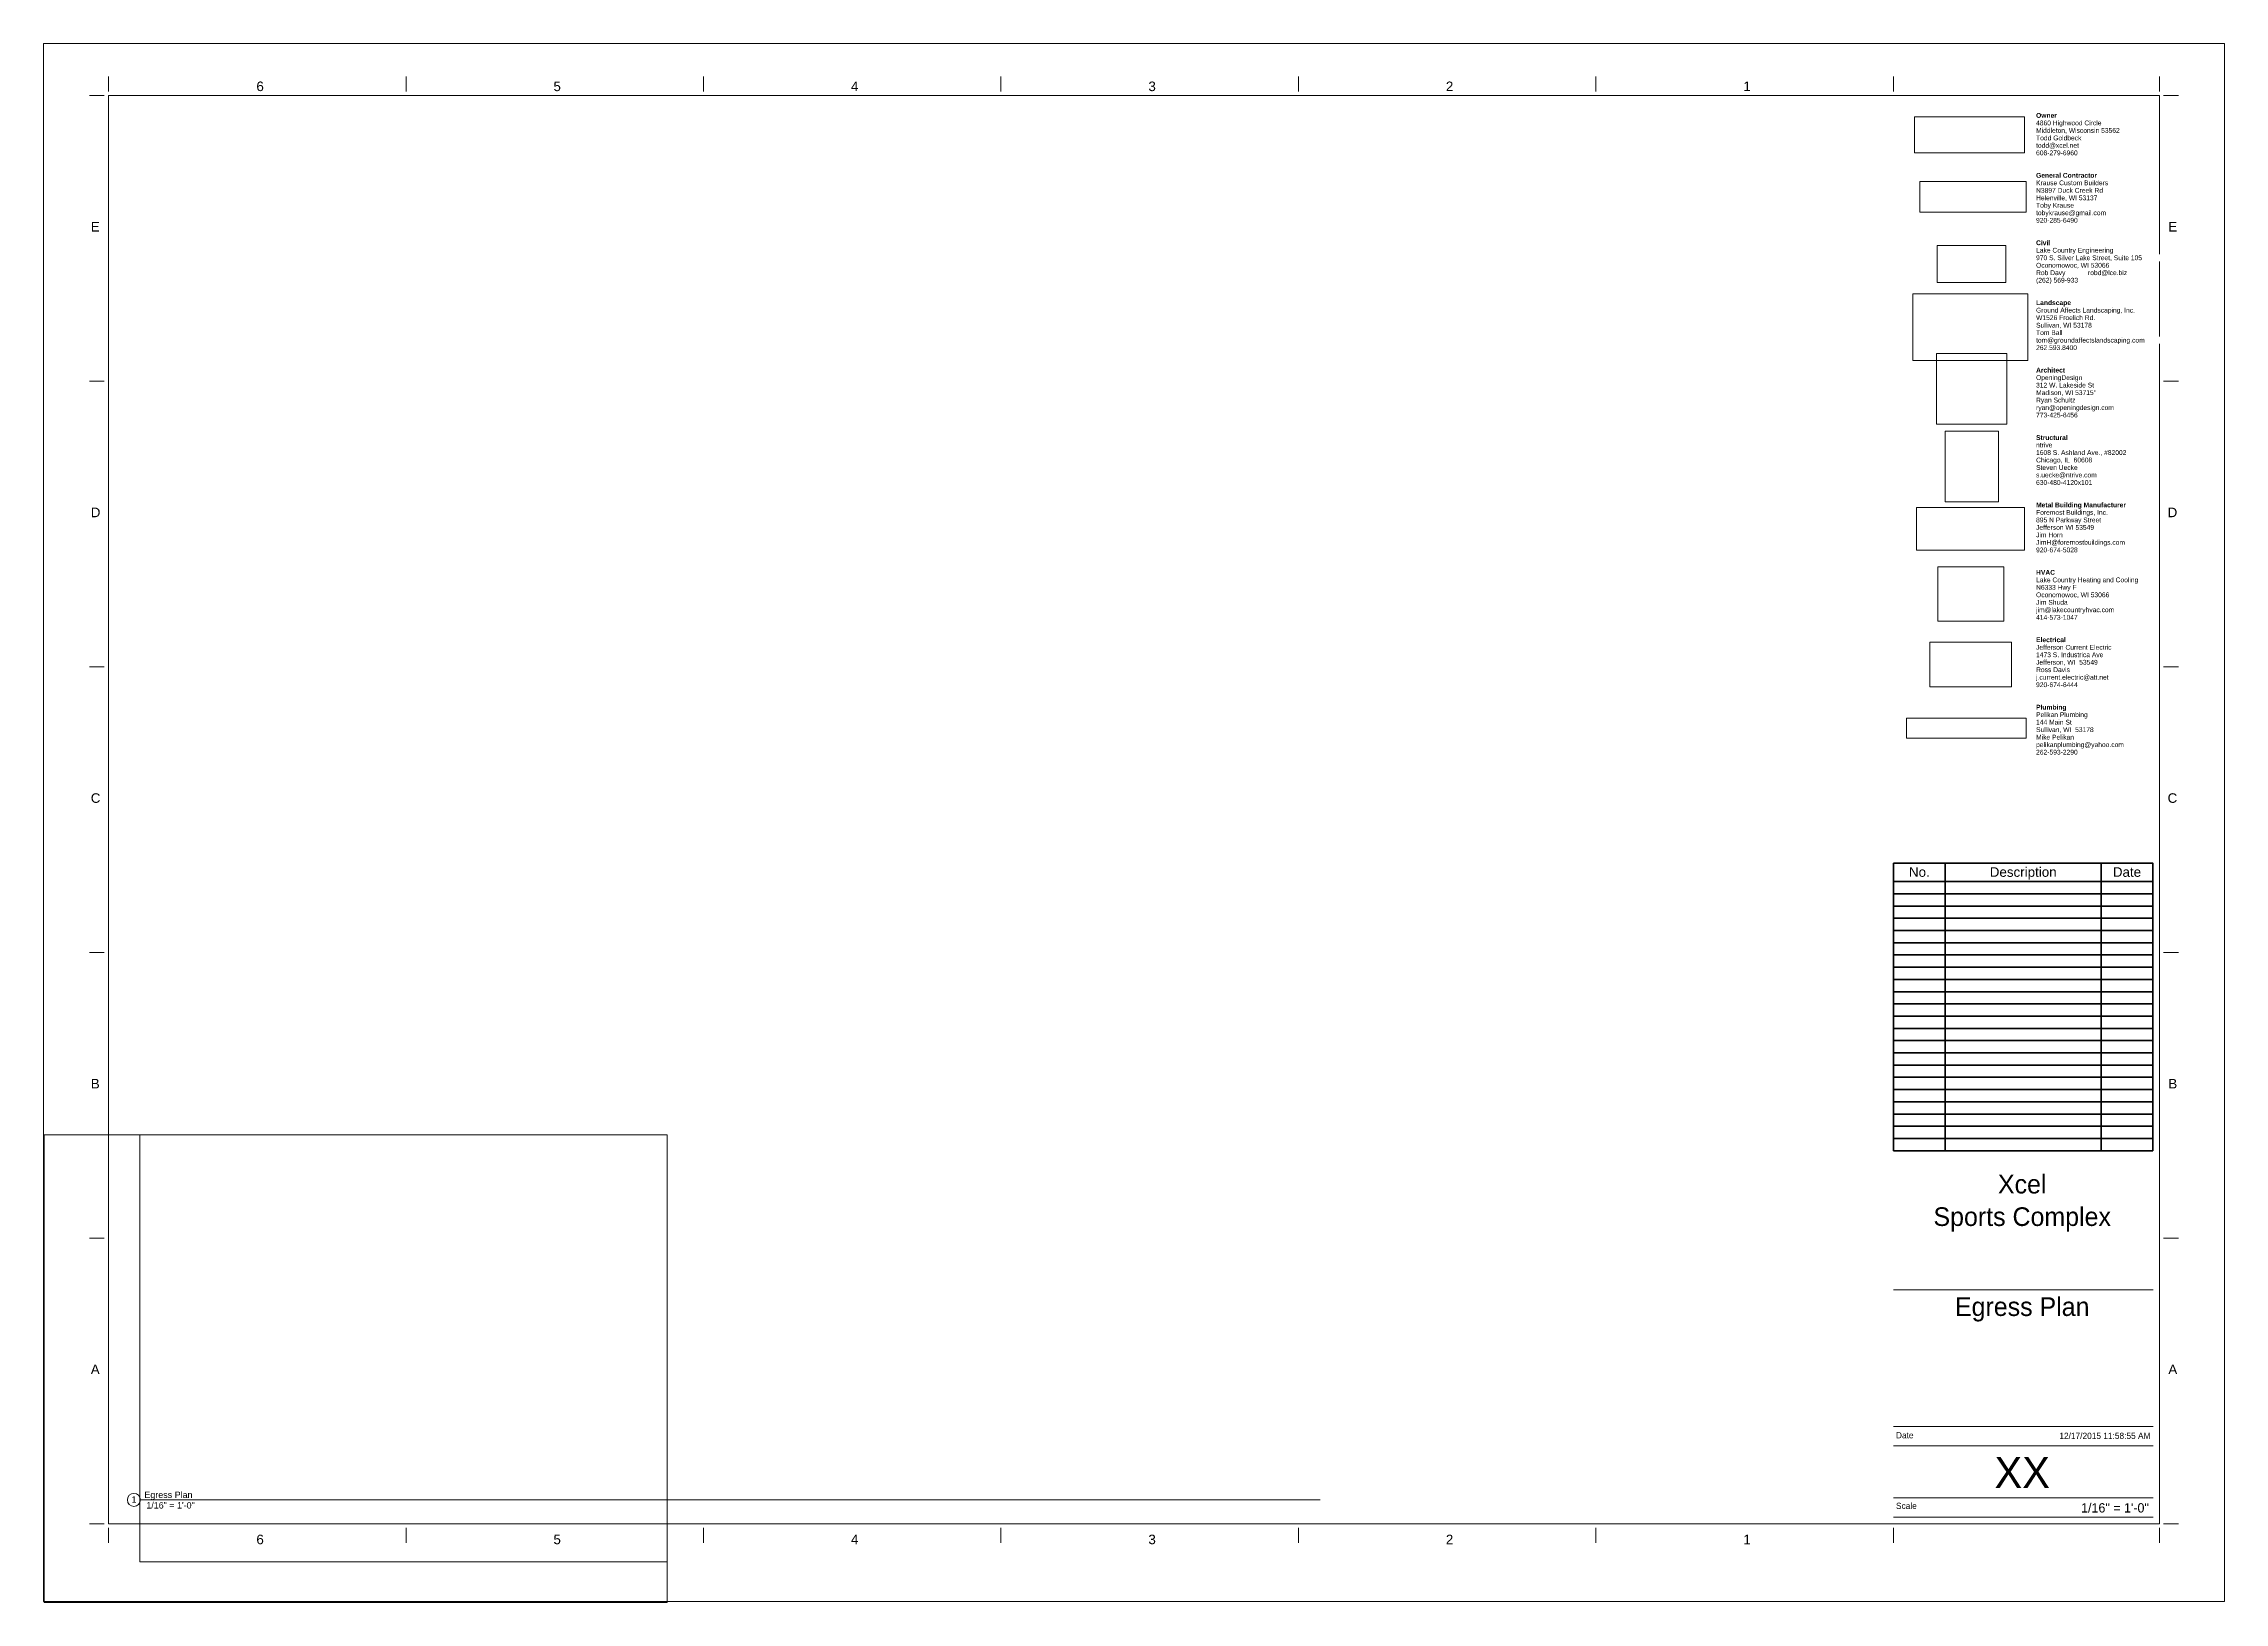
# Paper-space layout 'Layout1' of a CAD drawing. Header units: inches. Extents: x 0 to 42, y 0 to 30.
# The model-space entities are those that its viewports show. They can reach past a viewport. Long polylines and large blocks are cut down to what shows.
import ezdxf

# ---------------------------------------------------------------- set-up
doc = ezdxf.new("R2010")
doc.units = ezdxf.units.IN
doc.header["$MEASUREMENT"] = 0
doc.header["$XCLIPFRAME"] = 2
for name, color, linetype, lineweight in [('A-DETL-THIN', 151, 'Continuous', 140), ('G-ANNO-REFR', 1, 'Continuous', 9), ('G-ANNO-SCHD', 231, 'Continuous', 9), ('G-ANNO-TTLB', 6, 'Continuous', 9), ('G-ANNO-TTLB-MEDM', 33, 'Continuous', 20), ('G-ANNO-TTLB-THIN', 151, 'Continuous', 9)]:
    doc.layers.add(name, color=color, linetype=linetype, lineweight=lineweight)
doc.layers.add('G-ANNO-NPLT', color=191, linetype='Continuous', plot=False)
doc.styles.add('Arial_2', font='arial.ttf', dxfattribs={"height": 0.092206})
doc.styles.add('Arial_3', font='arial.ttf', dxfattribs={"height": 0.184412})
doc.styles.add('Arial_4', font='arial.ttf', dxfattribs={"height": 0.122942})
doc.styles.add('Century Gothic', font='GOTHIC.TTF', dxfattribs={"height": 0.119759})
doc.styles.add('Century Gothic_1', font='GOTHIC.TTF', dxfattribs={"height": 0.179639})
doc.styles.add('Century Gothic_2', font='GOTHIC.TTF', dxfattribs={"height": 0.598797})
doc.styles.add('Century Gothic_3', font='GOTHIC.TTF', dxfattribs={"height": 0.359278})
picture_1 = doc.add_image_def('image2.png', size_in_pixel=(1125, 1483))
picture_2 = doc.add_image_def('image3.jpg', size_in_pixel=(477, 79))
picture_3 = doc.add_image_def('image4.png', size_in_pixel=(259, 141))
picture_4 = doc.add_image_def('image5.jpg', size_in_pixel=(150, 124))
picture_5 = doc.add_image_def('image6.jpg', size_in_pixel=(309, 122))
picture_6 = doc.add_image_def('image7.jpg', size_in_pixel=(95, 51))
picture_7 = doc.add_image_def('image8.png', size_in_pixel=(388, 225))
picture_8 = doc.add_image_def('image9.jpg', size_in_pixel=(232, 76))
picture_9 = doc.add_image_def('image10.jpg', size_in_pixel=(900, 259))
picture_10 = doc.add_image_def('image11.jpg', size_in_pixel=(939, 939))
picture_11 = doc.add_image_def('image1.jpg', size_in_pixel=(72, 72))

# ---------------------------------------------------------------- blocks, each defined once
blk = doc.blocks.new('XCEL - E1 30 x 42 Horizontal - E1 30x42 Horizontal-11829-Egress Plan')
at = {"layer": 'G-ANNO-TTLB-MEDM'}
for p, q in [((1.159, 29.014), (0.872, 29.014)), ((1.24, 29.094), (1.24, 29.381)), ((1.24, 29.014), (1.24, 1.514)), ((40.74, 29.014), (1.24, 29.014)), ((6.969, 29.094), (6.969, 29.381)), ((12.698, 29.094), (12.698, 29.381)), ((18.427, 29.094), (18.427, 29.381)), ((24.156, 29.094), (24.156, 29.381)), ((29.885, 29.094), (29.885, 29.381)), ((35.615, 29.094), (35.615, 29.381)), ((40.74, 29.094), (40.74, 29.381)), ((40.74, 29.014), (40.74, 1.514)), ((40.82, 29.014), (41.108, 29.014)), ((1.159, 23.514), (0.872, 23.514)), ((40.82, 23.514), (41.108, 23.514)), ((1.159, 18.014), (0.872, 18.014)), ((40.82, 18.014), (41.108, 18.014)), ((40.615, 14.233), (35.615, 14.233)), ((1.159, 12.514), (0.872, 12.514)), ((40.82, 12.514), (41.108, 12.514)), ((1.159, 7.014), (0.872, 7.014)), ((40.82, 7.014), (41.108, 7.014)), ((35.615, 6.02), (40.615, 6.02)), ((1.159, 1.514), (0.872, 1.514)), ((1.24, 1.514), (40.74, 1.514)), ((1.24, 1.433), (1.24, 1.146)), ((6.969, 1.433), (6.969, 1.146)), ((12.698, 1.433), (12.698, 1.146)), ((18.427, 1.433), (18.427, 1.146)), ((24.156, 1.433), (24.156, 1.146)), ((29.885, 1.433), (29.885, 1.146)), ((40.615, 1.639), (35.615, 1.639)), ((35.615, 1.433), (35.615, 1.146)), ((40.74, 1.433), (40.74, 1.146)), ((40.82, 1.514), (41.108, 1.514))]:
    blk.add_line(p, q, dxfattribs=at)
at = {"layer": 'G-ANNO-TTLB-THIN'}
for p, q in [((-0.01, 30.014), (41.99, 30.014)), ((-0.01, 0.014), (-0.01, 30.014)), ((41.99, 0.014), (41.99, 30.014)), ((35.615, 3.389), (40.615, 3.389)), ((35.615, 3.014), (40.615, 3.014)), ((35.615, 2.014), (40.615, 2.014)), ((-0.01, 0.014), (41.99, 0.014))]:
    blk.add_line(p, q, dxfattribs=at)
at = {"layer": 'G-ANNO-TTLB', "char_height": 0.09221, "attachment_point": 1, "line_spacing_factor": 0.938532, "style": 'Arial_2', "bg_fill": 3, "box_fill_scale": 1.25, "bg_fill_color": 0, "bg_fill_transparency": 0}
for s, insert, width in [('\\fArial|b1|i0|c0|p34|;Civil', (38.363, 26.225), 0.28768), ('\\fArial|b1|i0|c0|p34|;Structural', (38.363, 22.475), 0.64856), ('\\fArial|b1|i0|c0|p34|;HVAC', (38.363, 19.879), 0.41876), ('\\fArial|b1|i0|c0|p34|;Electrical', (38.363, 18.581), 0.61622)]:
    blk.add_mtext(s, dxfattribs=dict(at, insert=insert, width=width))
at = {"layer": 'G-ANNO-TTLB'}
image = blk.add_image(picture_8, insert=(36.024, 27.911), size_in_units=(2.118, 0.694), dxfattribs=at)
image.dxf.flags = 7
image = blk.add_image(picture_9, insert=(36.126, 26.77), size_in_units=(2.048, 0.589), dxfattribs=at)
image.dxf.flags = 7
image = blk.add_image(picture_6, insert=(36.46, 25.417), size_in_units=(1.319, 0.708), dxfattribs=at)
image.dxf.flags = 7
image = blk.add_image(picture_7, insert=(35.988, 23.91), size_in_units=(2.218, 1.286), dxfattribs=at)
image.dxf.flags = 7
image = blk.add_image(picture_10, insert=(36.444, 22.689), size_in_units=(1.358, 1.358), dxfattribs=at)
image.dxf.flags = 7
image = blk.add_image(picture_1, insert=(36.612, 21.192), size_in_units=(1.03, 1.357), dxfattribs=at)
image.dxf.flags = 7
image = blk.add_image(picture_5, insert=(36.062, 20.262), size_in_units=(2.078, 0.821), dxfattribs=at)
image.dxf.flags = 7
image = blk.add_image(picture_4, insert=(36.474, 18.891), size_in_units=(1.268, 1.049), dxfattribs=at)
image.dxf.flags = 7
image = blk.add_image(picture_3, insert=(36.315, 17.631), size_in_units=(1.574, 0.857), dxfattribs=at)
image.dxf.flags = 7
image = blk.add_image(picture_2, insert=(35.866, 16.643), size_in_units=(2.303, 0.381), dxfattribs=at)
image.dxf.flags = 7
at = {"layer": 'G-ANNO-TTLB', "bg_fill": 3, "box_fill_scale": 1.25, "bg_fill_color": 0, "bg_fill_transparency": 0}
for s, insert, char_height, width, attachment_point, line_spacing_factor, style in [('6', (4.088, 29.283), 0.184, 0.171, 1, 0.938532, 'Arial_3'), ('5', (9.809, 29.283), 0.184, 0.171, 1, 0.938532, 'Arial_3'), ('4', (15.538, 29.283), 0.184, 0.171, 1, 0.938532, 'Arial_3'), ('3', (21.267, 29.283), 0.184, 0.171, 1, 0.938532, 'Arial_3'), ('2', (26.996, 29.283), 0.184, 0.171, 1, 0.938532, 'Arial_3'), ('1', (32.725, 29.283), 0.184, 0.171, 1, 0.938532, 'Arial_3'), ('\\fArial|b1|i0|c0|p34|;Owner', (38.363, 28.677), 0.09221, 0.44259, 1, 0.938532, 'Arial_2'), ('\\fArial|b1|i0|c0|p34|;General Contractor', (38.363, 27.523), 0.09221, 1.28521, 1, 0.938532, 'Arial_2'), ('E', (0.898, 26.579), 0.184, 0.20475, 1, 0.938532, 'Arial_3'), ('E', (41.082, 26.579), 0.184, 0.20475, 3, 0.938532, 'Arial_3'), ('Lake Country Engineering', (38.363, 26.081), 0.09221, 1.74142, 1, 0.938532, 'Arial_2'), ('\\fArial|b1|i0|c0|p34|;Landscape', (38.363, 25.071), 0.09221, 0.73708, 1, 0.938532, 'Arial_2'), ('\\fArial|b1|i0|c0|p34|;Architect', (38.363, 23.773), 0.09221, 0.59069, 1, 0.938532, 'Arial_2'), ('ntrive', (38.363, 22.331), 0.0922, 0.37109, 1, 0.938532, 'Arial_2'), ('D', (0.898, 21.079), 0.184, 0.2205, 1, 0.938532, 'Arial_3'), ('\\fArial|b1|i0|c0|p34|;Metal Building Manufacturer', (38.363, 21.177), 0.09221, 1.8793, 1, 0.938532, 'Arial_2'), ('D', (41.082, 21.079), 0.184, 0.2205, 3, 0.938532, 'Arial_3'), ('Lake Country Heating and Cooling', (38.363, 19.734), 0.09221, 2.30317, 1, 0.938532, 'Arial_2'), ('Jefferson Current Electric', (38.363, 18.436), 0.09221, 1.71418, 1, 0.938532, 'Arial_2'), ('\\fArial|b1|i0|c0|p34|;Plumbing', (38.363, 17.283), 0.09221, 0.62814, 1, 0.938532, 'Arial_2'), ('C', (0.898, 15.579), 0.184, 0.2205, 1, 0.938532, 'Arial_3'), ('C', (41.082, 15.579), 0.184, 0.2205, 3, 0.938532, 'Arial_3'), ('B', (0.898, 10.079), 0.184, 0.20475, 1, 0.938532, 'Arial_3'), ('B', (41.082, 10.079), 0.184, 0.20475, 3, 0.938532, 'Arial_3'), ('A', (0.898, 4.579), 0.184, 0.20475, 1, 0.938532, 'Arial_3'), ('A', (41.082, 4.579), 0.184, 0.20475, 3, 0.938532, 'Arial_3'), ('Date', (35.665, 3.278), 0.1198, 0.4725, 1, 0.984117, 'Century Gothic'), ('Scale', (35.665, 1.919), 0.1198, 0.5265, 1, 0.984117, 'Century Gothic'), ('6', (4.088, 1.304), 0.184, 0.171, 1, 0.938532, 'Arial_3'), ('5', (9.809, 1.304), 0.184, 0.171, 1, 0.938532, 'Arial_3'), ('4', (15.538, 1.304), 0.184, 0.171, 1, 0.938532, 'Arial_3'), ('3', (21.267, 1.304), 0.184, 0.171, 1, 0.938532, 'Arial_3'), ('2', (26.996, 1.304), 0.184, 0.171, 1, 0.938532, 'Arial_3'), ('1', (32.725, 1.304), 0.184, 0.171, 1, 0.938532, 'Arial_3')]:
    blk.add_mtext(s, dxfattribs=dict(at, insert=insert, char_height=char_height, width=width, attachment_point=attachment_point, line_spacing_factor=line_spacing_factor, style=style))
at = {"layer": 'G-ANNO-TTLB', "char_height": 0.09221, "attachment_point": 1, "line_spacing_factor": 0.938532, "style": 'Arial_2', "bg_fill": 3, "box_fill_scale": 1.25, "bg_fill_color": 0, "bg_fill_transparency": 0}
for s, insert, width in [('4860 Highwood Circle', (38.363, 28.533), 1.47416), ('Krause Custom Builders', (38.363, 27.379), 1.63077), ('970 S. Silver Lake Street, Suite 105', (38.363, 25.936), 2.39509), ('Ground Affects Landscaping, Inc.', (38.363, 24.927), 2.24019), ('OpeningDesign', (38.363, 23.629), 1.03838), ('1608 S. Ashland Ave., #82002', (38.363, 22.186), 2.03762), ('Foremost Buildings, Inc.', (38.363, 21.033), 1.62396), ('N6333 Hwy F', (38.363, 19.59), 0.90901), ('1473 S. Industrica Ave', (38.363, 18.292), 1.52183), ('Pelikan Plumbing', (38.363, 17.138), 1.16605)]:
    blk.add_mtext(s, dxfattribs=dict(at, insert=insert, width=width))
for s, insert, width in [('Middleton, Wisconsin 53562', (38.363, 28.388), 1.89633), ('N3897 Duck Creek Rd', (38.363, 27.234), 1.51161), ('Oconomowoc, WI 53066', (38.363, 25.792), 1.65971), ('W1526 Froelich Rd.', (38.363, 24.783), 1.34309), ('312 W. Lakeside St', (38.363, 23.484), 1.31926), ('Chicago, IL  60608', (38.363, 22.042), 1.26649), ('895 N Parkway Street', (38.363, 20.888), 1.46565), ('Oconomowoc, WI 53066', (38.363, 19.446), 1.65971), ('Jefferson, WI  53549', (38.363, 18.148), 1.40778), ('144 Main St', (38.363, 16.994), 0.80347)]:
    blk.add_mtext(s, dxfattribs=dict(at, insert=insert, width=width))
at = {"layer": 'G-ANNO-TTLB', "attachment_point": 1, "line_spacing_factor": 0.938532, "style": 'Arial_2', "bg_fill": 3, "box_fill_scale": 1.25, "bg_fill_color": 0, "bg_fill_transparency": 0}
for s, insert, char_height, width in [('Todd Goldbeck', (38.363, 28.244), 0.09221, 1.02306), ('Helenville, WI 53137', (38.363, 27.09), 0.09221, 1.39416), ('Rob Davy', (38.363, 25.648), 0.0922, 0.66048), ('robd@lce.biz', (39.363, 25.648), 0.09221, 0.88178), ('Sullivan, WI 53178', (38.363, 24.638), 0.09221, 1.26819), ('Madison, WI 53715"', (38.363, 23.34), 0.09221, 1.36181), ('Steven Uecke', (38.363, 21.898), 0.09221, 0.94135), ('Jefferson WI 53549', (38.363, 20.744), 0.09221, 1.32266), ('Jim Shuda', (38.363, 19.302), 0.0922, 0.71325), ('Ross Davis', (38.363, 18.004), 0.0922, 0.76772), ('Sullivan, WI  53178', (38.363, 16.85), 0.09221, 1.31075)]:
    blk.add_mtext(s, dxfattribs=dict(at, insert=insert, char_height=char_height, width=width))
for s, insert, char_height, width in [('todd@xcel.net', (38.363, 28.1), 0.09221, 0.96859), ('Toby Krause', (38.363, 26.946), 0.09221, 0.85284), ('(262) 569-933', (38.363, 25.504), 0.09221, 0.94646), ('Tom Ball', (38.363, 24.494), 0.0922, 0.59579), ('Ryan Schultz', (38.363, 23.196), 0.09221, 0.88518), ('s.uecke@ntrive.com', (38.363, 21.754), 0.09221, 1.37543), ('Jim Horn', (38.363, 20.6), 0.0922, 0.60601), ('jim@lakecountryhvac.com', (38.363, 19.158), 0.09221, 1.76695), ('j.current.electric@att.net', (38.363, 17.859), 0.09221, 1.64609), ('Mike Pelikan', (38.363, 16.706), 0.09221, 0.85624)]:
    blk.add_mtext(s, dxfattribs=dict(at, insert=insert, char_height=char_height, width=width))
at = {"layer": 'G-ANNO-TTLB', "char_height": 0.09221, "attachment_point": 1, "line_spacing_factor": 0.938532, "style": 'Arial_2', "bg_fill": 3, "box_fill_scale": 1.25, "bg_fill_color": 0, "bg_fill_transparency": 0}
for s, insert, width in [('608-279-6960', (38.363, 27.956), 0.93625), ('tobykrause@gmail.com', (38.363, 26.802), 1.57971), ('tom@groundaffectslandscaping.com', (38.363, 24.35), 2.45808), ('ryan@openingdesign.com', (38.363, 23.052), 1.75163), ('630-480-4120x101', (38.363, 21.609), 1.26308), ('JimH@foremostbuildings.com', (38.363, 20.456), 2.01378), ('414-573-1047', (38.363, 19.013), 0.93625), ('920-674-6444', (38.363, 17.715), 0.93625), ('pelikanplumbing@yahoo.com', (38.363, 16.561), 1.97804)]:
    blk.add_mtext(s, dxfattribs=dict(at, insert=insert, width=width))
for s, insert, width in [('920-285-6490', (38.363, 26.658), 0.93625), ('262.593.8400', (38.363, 24.206), 0.91923), ('773-425-6456', (38.363, 22.908), 0.93625), ('920-674-5028', (38.363, 20.311), 0.93625), ('262-593-2290', (38.363, 16.417), 0.93625)]:
    blk.add_mtext(s, dxfattribs=dict(at, insert=insert, width=width))
blk = doc.blocks.new('Viewport - View Title-1830-Egress Plan')
at = {"layer": 'G-ANNO-TTLB'}
for start, end in [(0, 180), (180, 360)]:
    blk.add_arc((-0.125, 0), 0.125, start, end, dxfattribs=at)

msp = doc.modelspace()

# ---------------------------------------------------------------- pictures from other files: only their frames are drawn
at = {"layer": 'G-ANNO-REFR'}
image = msp.add_image(picture_11, insert=(26020.242, -22948.537), size_in_units=(66, 66), dxfattribs=at)
image.set_boundary_path([(-28385.719, -24962.7674), (-27521.719, -25826.7674)])
image.dxf.flags = 15
image = msp.add_image(picture_11, insert=(24164.184, -22942.537), size_in_units=(66, 66), dxfattribs=at)
image.set_boundary_path([(-26360.9275, -24956.222), (-25496.9275, -25820.222)])
image.dxf.flags = 15
image = msp.add_image(picture_11, insert=(21918.969, -22757.908), size_in_units=(66, 66), dxfattribs=at)
image.set_boundary_path([(-23911.602, -24754.8088), (-23047.602, -25618.8088)])
image.dxf.flags = 15
image = msp.add_image(picture_11, insert=(21916.186, -21719.206), size_in_units=(66, 66), dxfattribs=at)
image.set_boundary_path([(-23908.5668, -23621.6797), (-23044.5668, -24485.6797)])
image.dxf.flags = 15
image = msp.add_image(picture_11, insert=(25924.973, -21072.843), size_in_units=(66, 66), dxfattribs=at)
image.set_boundary_path([(-28281.7886, -22916.5555), (-27417.7886, -23780.5555)])
image.dxf.flags = 15
image = msp.add_image(picture_11, insert=(22847.071, -21039.817), size_in_units=(66, 66), dxfattribs=at)
image.set_boundary_path([(-24924.0773, -22880.5276), (-24060.0773, -23744.5276)])
image.dxf.flags = 15
image = msp.add_image(picture_11, insert=(22811.184, -22948.537), size_in_units=(66, 66), dxfattribs=at)
image.set_boundary_path([(-24884.9275, -24962.7674), (-24020.9275, -25826.7674)])
image.dxf.flags = 15
image = msp.add_image(picture_11, insert=(21916.186, -22309.206), size_in_units=(66, 66), dxfattribs=at)
image.set_boundary_path([(-23908.5668, -24265.316), (-23044.5668, -25129.316)])
image.dxf.flags = 15

psp = doc.layouts.get("Layout1")

# ---------------------------------------------------------------- viewports
at = {"layer": '0'}
psp.add_viewport(center=(6, 4.5), size=(12, 9), view_center_point=(6, 4.5), view_height=12, dxfattribs=at)

# ---------------------------------------------------------------- next in the draw order: block references
at = {"layer": 'G-ANNO-TTLB'}
psp.add_blockref('XCEL - E1 30 x 42 Horizontal - E1 30x42 Horizontal-11829-Egress Plan', (0, 0), dxfattribs=at)

# ---------------------------------------------------------------- next in the draw order: linework, layer by layer
at = {"layer": 'A-DETL-THIN'}
for p, q in [((36.615, 14.233), (35.615, 14.233)), ((35.615, 14.233), (35.615, 13.879)), ((40.614, 13.879), (35.615, 13.879)), ((35.615, 13.879), (35.615, 8.697)), ((39.615, 14.233), (36.615, 14.233)), ((36.615, 14.233), (36.615, 13.879)), ((36.615, 13.879), (36.615, 8.697)), ((40.614, 14.233), (39.615, 14.233)), ((39.615, 14.233), (39.615, 13.879)), ((39.615, 13.879), (39.615, 8.697)), ((40.614, 14.233), (40.614, 13.879)), ((40.614, 13.879), (40.614, 8.697)), ((40.614, 13.644), (35.615, 13.644)), ((40.614, 13.408), (35.615, 13.408)), ((40.614, 13.173), (35.615, 13.173)), ((40.614, 12.937), (35.615, 12.937)), ((40.614, 12.702), (35.615, 12.702)), ((40.614, 12.466), (35.615, 12.466)), ((40.614, 12.23), (35.615, 12.23)), ((40.614, 11.995), (35.615, 11.995)), ((40.614, 11.759), (35.615, 11.759)), ((40.614, 11.524), (35.615, 11.524)), ((40.614, 11.288), (35.615, 11.288)), ((40.614, 11.052), (35.615, 11.052)), ((40.614, 10.817), (35.615, 10.817)), ((40.614, 10.581), (35.615, 10.581)), ((40.614, 10.346), (35.615, 10.346)), ((40.614, 10.11), (35.615, 10.11)), ((40.614, 9.875), (35.615, 9.875)), ((40.614, 9.639), (35.615, 9.639)), ((40.614, 9.403), (35.615, 9.403)), ((40.614, 9.168), (35.615, 9.168)), ((40.614, 8.932), (35.615, 8.932)), ((40.614, 8.697), (35.615, 8.697))]:
    psp.add_line(p, q, dxfattribs=at)
at = {"layer": 'G-ANNO-NPLT', "lineweight": 9}
psp.add_line((1.853, 1.973), (24.573, 1.973), dxfattribs=at)

# ---------------------------------------------------------------- next in the draw order: block references
at = {"layer": 'G-ANNO-TTLB'}
psp.add_blockref('Viewport - View Title-1830-Egress Plan', (1.853, 1.973), dxfattribs=at)

# ---------------------------------------------------------------- next in the draw order: texts
at = {"layer": 'G-ANNO-SCHD', "attachment_point": 2, "line_spacing_factor": 0.938532, "style": 'Arial_3'}
for s, insert, char_height, width in [('No.', (36.115, 14.155), 0.1844, 0.477), ('Description', (38.115, 14.155), 0.18441, 1.53225), ('Date', (40.114, 14.155), 0.1844, 0.648)]:
    psp.add_mtext(s, dxfattribs=dict(at, insert=insert, char_height=char_height, width=width))
at = {"layer": 'G-ANNO-TTLB'}
for s, insert, char_height, width, attachment_point, line_spacing_factor, style in [('Xcel', (38.096, 8.233), 0.3593, 1.2465, 2, 0.984117, 'Century Gothic_3'), ('Sports Complex', (38.096, 7.607), 0.35928, 4.455, 2, 0.984117, 'Century Gothic_3'), ('Egress Plan', (38.096, 5.874), 0.35928, 3.123, 2, 0.984117, 'Century Gothic_3'), ('XX', (38.096, 2.801), 0.5988, 1.2, 2, 0.984117, 'Century Gothic_2'), ('Egress Plan', (1.931, 2.133), 0.12294, 1.1025, 1, 0.938532, 'Arial_4'), ('1', (1.731, 2.043), 0.123, 0.114, 2, 0.938532, 'Arial_4'), (' 1/16" = 1\'-0"', (1.92, 1.93), 0.12294, 1.167, 1, 0.938532, 'Arial_4'), (' 1/16" = 1\'-0"', (40.535, 1.91), 0.17964, 1.7055, 3, 0.984117, 'Century Gothic_1')]:
    psp.add_mtext(s, dxfattribs=dict(at, insert=insert, char_height=char_height, width=width, attachment_point=attachment_point, line_spacing_factor=line_spacing_factor, style=style))
at = {"layer": 'G-ANNO-TTLB', "insert": (40.566, 3.267), "char_height": 0.11976, "width": 2.25, "attachment_point": 3, "line_spacing_factor": 0.984117, "style": 'Century Gothic', "bg_fill": 3, "box_fill_scale": 1.25, "bg_fill_color": 0, "bg_fill_transparency": 0}
psp.add_mtext('12/17/2015 11:58:55 AM', dxfattribs=at)

doc.saveas('drawing.dxf')
